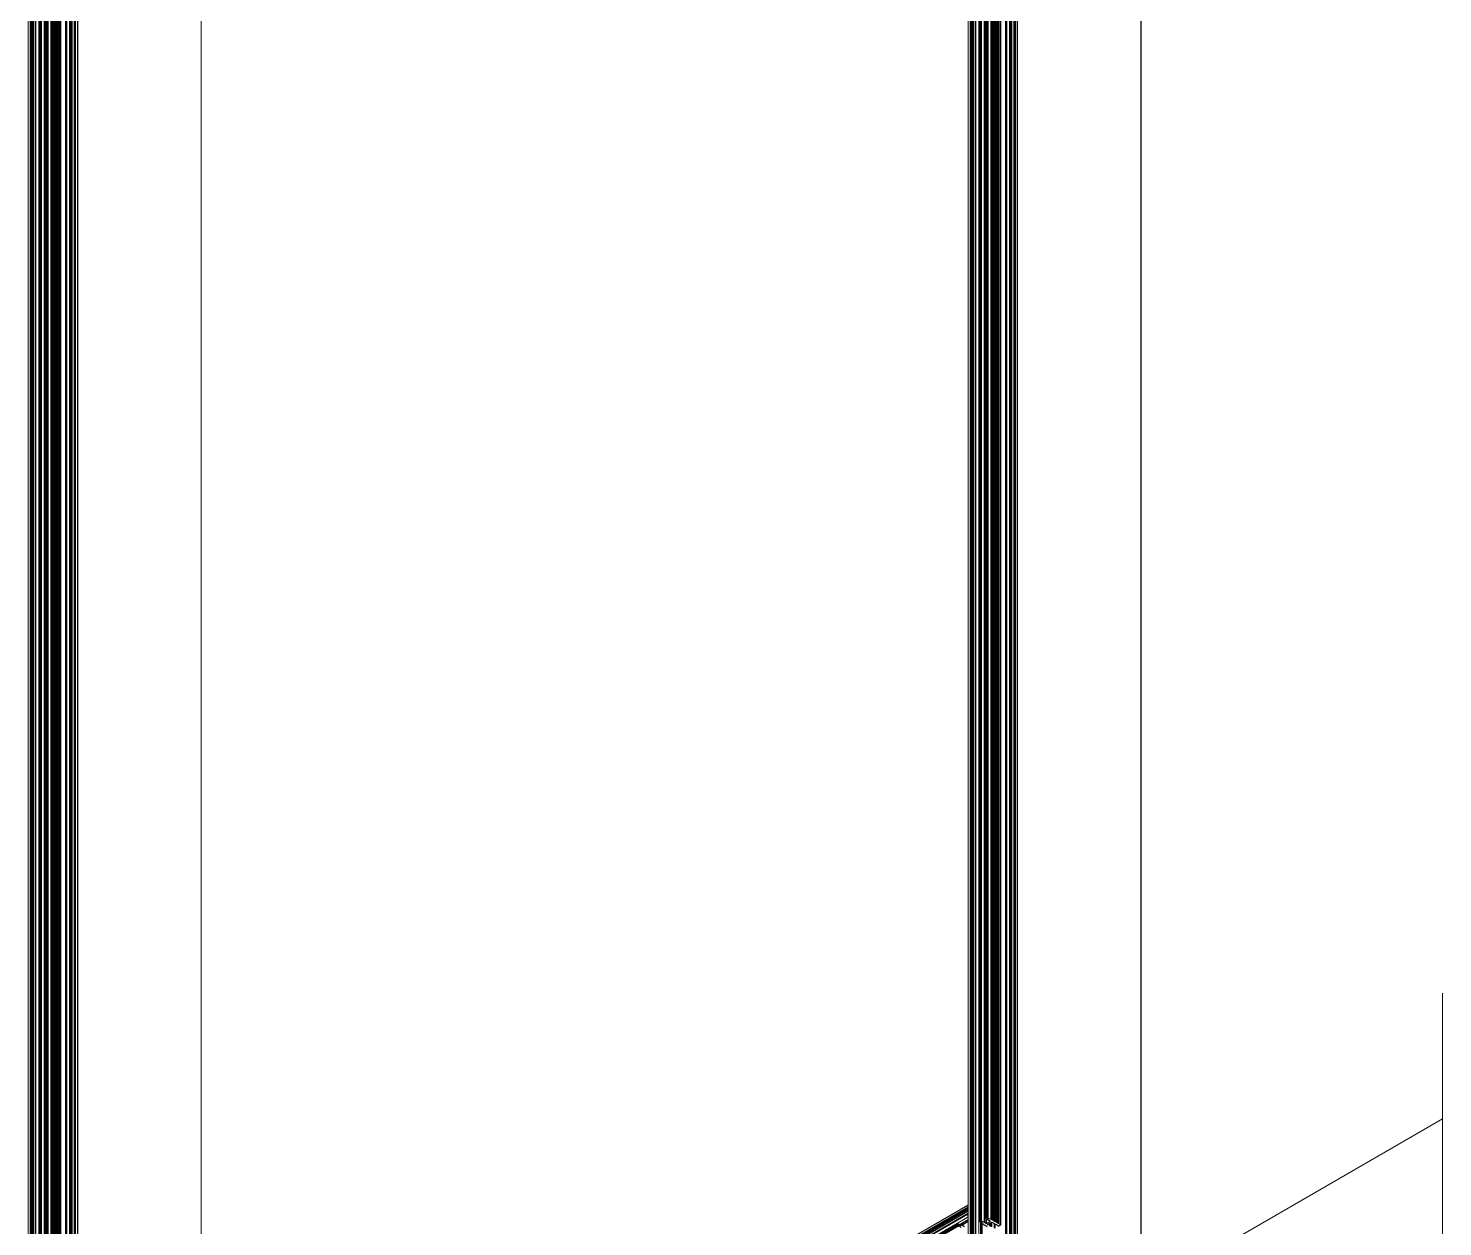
# Model space of a CAD drawing. Header units: millimetres. Extents: x 39 to 459, y 26 to 647.
# Drawn here: x 65.68 to 85.9, y 130.36 to 147.49 of the extents above; entities that cross this region are included whole.
import ezdxf

# ---------------------------------------------------------------- set-up
doc = ezdxf.new("R2010")
doc.units = ezdxf.units.MM

msp = doc.modelspace()

# ---------------------------------------------------------------- linework, layer by layer
at = {"color": 7, "linetype": 'Continuous', "lineweight": 15}
for p, q in [((79.276, 161.146), (79.276, 130.44)), ((79.277, 161.147), (79.277, 130.441)), ((79.29, 161.155), (79.29, 130.449)), ((79.293, 161.155), (79.293, 130.45)), ((79.304, 161.155), (79.304, 130.45)), ((79.307, 161.155), (79.307, 130.449)), ((79.362, 161.195), (79.362, 130.49)), ((79.363, 161.197), (79.363, 130.491)), ((79.376, 161.204), (79.376, 130.499)), ((79.382, 161.204), (79.382, 130.499)), ((79.39, 161.199), (79.39, 130.494)), ((79.391, 130.492), (79.391, 161.198)), ((79.4, 161.182), (79.4, 130.477)), ((79.403, 161.182), (79.403, 130.476)), ((79.441, 161.182), (79.441, 130.476)), ((79.447, 161.178), (79.447, 130.472)), ((79.453, 161.169), (79.453, 130.463)), ((79.464, 161.169), (79.464, 130.463)), ((79.47, 161.165), (79.47, 130.459)), ((79.476, 161.156), (79.476, 130.45)), ((79.486, 161.156), (79.486, 130.45)), ((79.492, 161.152), (79.492, 130.446)), ((79.498, 161.142), (79.498, 130.437)), ((79.509, 161.142), (79.509, 130.437)), ((79.515, 161.139), (79.515, 130.433)), ((79.656, 161.137), (79.656, 128.145)), ((79.663, 161.202), (79.663, 128.21)), ((79.669, 161.21), (79.669, 128.218)), ((79.708, 161.233), (79.708, 128.241)), ((79.709, 161.233), (79.709, 128.241)), ((79.719, 161.238), (79.719, 128.246)), ((79.728, 161.238), (79.728, 128.246)), ((79.737, 161.233), (79.737, 128.241)), ((79.738, 128.239), (79.738, 161.231)), ((79.742, 161.204), (79.742, 128.211)), ((79.771, 161.204), (79.771, 128.211)), ((79.782, 161.273), (79.782, 128.281)), ((79.784, 161.275), (79.784, 128.283)), ((79.793, 161.282), (79.793, 128.29)), ((79.793, 161.282), (79.793, 128.289)), ((79.819, 161.297), (79.819, 128.304)), ((79.824, 161.297), (79.824, 128.304)), ((79.217, 160.947), (79.217, 127.954)), ((79.218, 160.949), (79.218, 127.957)), ((79.227, 160.955), (79.227, 127.963)), ((79.227, 160.955), (79.227, 127.963)), ((79.267, 160.978), (79.267, 127.986)), ((79.343, 161.133), (79.343, 130.428)), ((79.352, 161.128), (79.352, 130.423)), ((79.521, 161.129), (79.521, 130.424)), ((79.532, 161.129), (79.532, 130.424)), ((79.538, 161.126), (79.538, 130.42)), ((79.544, 161.116), (79.544, 130.411)), ((79.554, 161.116), (79.554, 130.411)), ((79.56, 161.113), (79.56, 130.407)), ((79.561, 161.105), (79.561, 130.4)), ((79.578, 161.096), (79.578, 130.39)), ((79.584, 161.096), (79.584, 130.39)), ((79.648, 161.133), (79.648, 128.14)), ((79.116, 160.89), (79.116, 127.898)), ((79.117, 160.892), (79.117, 127.899)), ((79.143, 160.907), (79.143, 127.914)), ((79.143, 160.906), (79.143, 127.914)), ((79.154, 160.912), (79.154, 127.92)), ((79.162, 160.912), (79.162, 127.919)), ((79.171, 160.906), (79.171, 127.914)), ((79.172, 127.912), (79.172, 160.905)), ((79.188, 160.871), (79.188, 127.878)), ((79.194, 160.871), (79.194, 127.878)), ((81.588, 128.972), (81.588, 157.445)), ((66.234, 153.456), (66.234, 120.464)), ((66.303, 123.094), (66.303, 153.477)), ((66.347, 153.519), (66.347, 123.119)), ((65.841, 153.392), (65.841, 122.686)), ((65.842, 153.393), (65.842, 122.688)), ((65.855, 153.401), (65.855, 122.695)), ((65.858, 153.401), (65.858, 122.696)), ((65.869, 153.401), (65.869, 122.696)), ((65.872, 153.401), (65.872, 122.695)), ((65.908, 153.38), (65.908, 122.674)), ((65.917, 153.374), (65.917, 122.669)), ((65.927, 153.441), (65.927, 122.736)), ((65.928, 153.443), (65.928, 122.737)), ((65.941, 153.45), (65.941, 122.745)), ((65.947, 153.45), (65.947, 122.745)), ((65.955, 153.445), (65.955, 122.74)), ((65.956, 122.738), (65.956, 153.444)), ((65.965, 153.428), (65.965, 122.723)), ((65.968, 153.428), (65.968, 122.722)), ((66.006, 153.428), (66.006, 122.722)), ((66.012, 153.424), (66.012, 122.718)), ((66.018, 153.415), (66.018, 122.709)), ((66.029, 153.415), (66.029, 122.709)), ((66.035, 153.411), (66.035, 122.705)), ((66.041, 153.402), (66.041, 122.696)), ((66.051, 153.402), (66.051, 122.696)), ((66.057, 153.398), (66.057, 122.692)), ((66.063, 153.388), (66.063, 122.683)), ((66.074, 153.388), (66.074, 122.683)), ((66.08, 153.385), (66.08, 122.679)), ((66.086, 153.375), (66.086, 122.67)), ((66.097, 153.375), (66.097, 122.67)), ((66.103, 153.372), (66.103, 122.666)), ((66.109, 153.362), (66.109, 122.657)), ((66.119, 153.362), (66.119, 122.657)), ((66.125, 153.359), (66.125, 122.653)), ((66.126, 153.352), (66.126, 122.646)), ((66.143, 153.342), (66.143, 122.636)), ((66.149, 153.342), (66.149, 122.636)), ((66.212, 153.379), (66.212, 120.386)), ((66.221, 153.383), (66.221, 120.391)), ((66.228, 153.448), (66.228, 120.456)), ((66.307, 153.45), (66.307, 123.096)), ((66.336, 153.45), (66.336, 123.113)), ((65.682, 153.138), (65.682, 120.145)), ((65.708, 153.153), (65.708, 120.16)), ((65.708, 153.152), (65.708, 120.16)), ((65.719, 153.158), (65.719, 120.166)), ((65.727, 153.158), (65.727, 120.165)), ((65.736, 153.152), (65.736, 120.16)), ((65.737, 120.159), (65.737, 153.151)), ((65.753, 153.117), (65.753, 120.124)), ((65.759, 153.117), (65.759, 120.124)), ((65.782, 153.193), (65.782, 120.2)), ((65.783, 153.195), (65.783, 120.203)), ((65.792, 153.201), (65.792, 120.209)), ((65.792, 153.201), (65.792, 120.209)), ((65.832, 153.224), (65.832, 120.232)), ((68.153, 124.346), (68.153, 149.691)), ((85.899, 133.697), (85.899, 103.971)), ((85.899, 131.903), (81.588, 129.415)), ((79.114, 130.671), (66.386, 123.325)), ((79.114, 130.642), (66.386, 123.296)), ((79.114, 130.641), (66.386, 123.296)), ((79.115, 130.673), (66.387, 123.327)), ((79.115, 130.629), (66.387, 123.283)), ((66.403, 123.271), (79.116, 130.609)), ((79.114, 130.671), (79.114, 130.642)), ((79.114, 130.641), (79.115, 130.629)), ((78.973, 130.405), (66.245, 123.059)), ((78.974, 130.407), (66.246, 123.061)), ((79.114, 130.544), (66.386, 123.198)), ((79.114, 130.544), (66.386, 123.198)), ((79.114, 130.498), (66.386, 123.152)), ((79.115, 130.555), (66.387, 123.209)), ((79.116, 130.557), (66.389, 123.212)), ((78.973, 130.405), (78.973, 130.39)), ((78.984, 130.402), (78.976, 130.406)), ((78.99, 130.387), (79.116, 130.46)), ((79.115, 130.555), (79.114, 130.544)), ((79.114, 130.544), (79.114, 130.498)), ((79.29, 130.449), (79.277, 130.441)), ((79.277, 130.438), (79.285, 130.433)), ((79.291, 130.433), (79.295, 130.436)), ((79.304, 130.45), (79.293, 130.45)), ((79.301, 127.982), (79.301, 130.436)), ((79.301, 130.436), (79.315, 130.428)), ((79.343, 130.428), (79.307, 130.449)), ((79.316, 130.426), (79.316, 130.404)), ((79.341, 130.421), (79.343, 130.428)), ((79.352, 130.423), (79.341, 130.421)), ((79.369, 130.413), (79.352, 130.423)), ((79.362, 130.49), (79.362, 130.483)), ((79.376, 130.499), (79.363, 130.491)), ((79.363, 130.481), (79.412, 130.453)), ((79.366, 130.406), (79.369, 130.413)), ((79.378, 130.408), (79.366, 130.406)), ((79.369, 130.478), (79.369, 130.413)), ((79.378, 130.473), (79.378, 130.408)), ((79.434, 130.441), (79.378, 130.408)), ((79.39, 130.494), (79.382, 130.499)), ((79.386, 130.488), (79.39, 130.49)), ((79.4, 130.477), (79.386, 130.485)), ((79.451, 130.431), (79.394, 130.398)), ((79.441, 130.476), (79.403, 130.476)), ((79.403, 130.404), (79.403, 130.393)), ((79.412, 130.453), (79.424, 130.455)), ((79.42, 130.413), (79.42, 130.384)), ((79.424, 130.455), (79.422, 130.448)), ((79.422, 130.454), (79.422, 130.448)), ((79.422, 130.448), (79.434, 130.441)), ((79.429, 130.418), (79.429, 130.378)), ((79.445, 130.428), (79.445, 130.369)), ((79.447, 130.466), (79.447, 130.472)), ((79.463, 130.424), (79.451, 130.431)), ((79.464, 130.463), (79.453, 130.463)), ((79.454, 130.429), (79.454, 130.364)), ((79.475, 130.425), (79.463, 130.424)), ((79.47, 130.453), (79.47, 130.459)), ((79.472, 130.418), (79.475, 130.425)), ((79.472, 130.425), (79.472, 130.418)), ((79.489, 130.409), (79.472, 130.418)), ((79.486, 130.45), (79.476, 130.45)), ((79.5, 130.41), (79.489, 130.409)), ((79.492, 130.44), (79.492, 130.446)), ((79.509, 130.437), (79.498, 130.437)), ((79.498, 130.404), (79.5, 130.41)), ((79.498, 130.41), (79.498, 130.404)), ((79.514, 130.394), (79.498, 130.404)), ((79.515, 130.427), (79.515, 130.433)), ((79.532, 130.424), (79.521, 130.424)), ((79.538, 130.414), (79.538, 130.42)), ((79.554, 130.411), (79.544, 130.411)), ((79.56, 130.401), (79.56, 130.407)), ((78.973, 130.39), (66.245, 123.044)), ((78.974, 130.387), (66.246, 123.041)), ((78.979, 130.378), (66.251, 123.032)), ((78.981, 130.375), (66.253, 123.03)), ((78.974, 130.387), (78.979, 130.378)), ((78.981, 130.375), (79.018, 130.354)), ((78.987, 130.392), (78.987, 130.397)), ((79.004, 130.379), (78.99, 130.387)), ((79.025, 130.39), (79.006, 130.379)), ((79.025, 130.39), (79.006, 130.378)), ((79.037, 130.377), (79.031, 130.386)), ((79.048, 130.377), (79.042, 130.373)), ((79.048, 130.377), (79.043, 130.373)), ((79.059, 130.364), (79.054, 130.373)), ((79.322, 130.4), (79.333, 130.4)), ((79.339, 130.397), (79.339, 130.391)), ((79.345, 130.387), (79.356, 130.387)), ((79.362, 130.384), (79.362, 130.378)), ((79.368, 130.374), (79.378, 130.374)), ((79.384, 130.371), (79.384, 130.365)), ((79.394, 130.398), (79.392, 130.392)), ((79.392, 130.392), (79.403, 130.393)), ((79.403, 130.393), (79.42, 130.384)), ((79.42, 130.384), (79.417, 130.377)), ((79.417, 130.377), (79.429, 130.378)), ((79.429, 130.378), (79.445, 130.369)), ((79.445, 130.369), (79.442, 130.362)), ((79.526, 130.396), (79.514, 130.394)), ((79.523, 130.389), (79.526, 130.396)), ((79.523, 130.395), (79.523, 130.389)), ((79.546, 130.376), (79.523, 130.389)), ((79.546, 130.368), (79.584, 130.39)), ((79.578, 130.39), (79.561, 130.4))]:
    msp.add_line(p, q, dxfattribs=at)
at = {"color": 8, "linetype": 'Continuous', "lineweight": 15}
for p, q in [((81.586, 157.446), (81.586, 128.972)), ((66.273, 153.479), (66.273, 123.077)), ((66.274, 153.479), (66.274, 123.077)), ((66.284, 153.484), (66.284, 123.083)), ((66.293, 153.484), (66.293, 123.088)), ((66.302, 153.479), (66.302, 123.093)), ((66.349, 153.521), (66.349, 123.12)), ((66.358, 153.528), (66.358, 123.126)), ((66.358, 153.528), (66.358, 123.125)), ((66.384, 153.543), (66.384, 123.14)), ((66.389, 153.543), (66.389, 123.328)), ((68.151, 149.692), (68.151, 124.345)), ((79.116, 130.62), (66.392, 123.277)), ((79.116, 130.61), (66.401, 123.271)), ((79.116, 130.59), (66.44, 123.275)), ((79.116, 130.584), (66.443, 123.27)), ((79.116, 130.466), (78.987, 130.392)), ((79.116, 130.461), (78.989, 130.388)), ((79.116, 130.445), (79.003, 130.38)), ((79.116, 130.439), (79.029, 130.388)), ((79.295, 130.436), (79.295, 127.986)), ((79.3, 130.436), (79.3, 127.983)), ((79.314, 130.428), (79.314, 127.951)), ((79.386, 130.488), (79.386, 130.485)), ((79.489, 130.409), (79.489, 130.344)), ((79.319, 130.401), (79.319, 127.951)), ((79.503, 130.401), (79.503, 130.344)), ((79.546, 130.376), (79.546, 130.368))]:
    msp.add_line(p, q, dxfattribs=at)
at = {"color": 7, "linetype": 'Continuous', "lineweight": 15, "flags": 128}
for points in [[(79.316, 130.404), (79.316, 130.403), (79.317, 130.403), (79.317, 130.402), (79.318, 130.401), (79.319, 130.401), (79.32, 130.401), (79.321, 130.4), (79.322, 130.4)], [(79.447, 130.472), (79.447, 130.473), (79.447, 130.474), (79.446, 130.474), (79.445, 130.475), (79.444, 130.475), (79.443, 130.476), (79.442, 130.476), (79.441, 130.476)], [(79.453, 130.463), (79.452, 130.463), (79.451, 130.463), (79.45, 130.463), (79.449, 130.464), (79.448, 130.464), (79.448, 130.465), (79.447, 130.466), (79.447, 130.466)], [(79.47, 130.459), (79.47, 130.46), (79.469, 130.461), (79.469, 130.461), (79.468, 130.462), (79.467, 130.462), (79.466, 130.463), (79.465, 130.463), (79.464, 130.463)], [(79.476, 130.45), (79.475, 130.45), (79.473, 130.45), (79.472, 130.45), (79.472, 130.451), (79.471, 130.451), (79.47, 130.452), (79.47, 130.453), (79.47, 130.453)], [(79.492, 130.446), (79.492, 130.447), (79.492, 130.448), (79.491, 130.448), (79.491, 130.449), (79.49, 130.449), (79.489, 130.45), (79.488, 130.45), (79.486, 130.45)], [(79.498, 130.437), (79.497, 130.437), (79.496, 130.437), (79.495, 130.437), (79.494, 130.438), (79.493, 130.438), (79.493, 130.439), (79.493, 130.44), (79.492, 130.44)], [(79.515, 130.433), (79.515, 130.434), (79.515, 130.435), (79.514, 130.435), (79.513, 130.436), (79.512, 130.436), (79.511, 130.436), (79.51, 130.437), (79.509, 130.437)], [(79.521, 130.424), (79.52, 130.424), (79.519, 130.424), (79.518, 130.424), (79.517, 130.425), (79.516, 130.425), (79.515, 130.426), (79.515, 130.426), (79.515, 130.427)], [(79.538, 130.42), (79.538, 130.421), (79.537, 130.422), (79.537, 130.422), (79.536, 130.423), (79.535, 130.423), (79.534, 130.423), (79.533, 130.424), (79.532, 130.424)], [(79.544, 130.411), (79.542, 130.411), (79.541, 130.411), (79.54, 130.411), (79.539, 130.412), (79.539, 130.412), (79.538, 130.413), (79.538, 130.413), (79.538, 130.414)], [(79.56, 130.407), (79.56, 130.408), (79.56, 130.408), (79.559, 130.409), (79.559, 130.41), (79.558, 130.41), (79.557, 130.41), (79.555, 130.411), (79.554, 130.411)], [(79.031, 130.386), (79.031, 130.387), (79.03, 130.388), (79.029, 130.389), (79.028, 130.389), (79.027, 130.39), (79.027, 130.39), (79.026, 130.39), (79.025, 130.39)], [(79.043, 130.373), (79.042, 130.373), (79.041, 130.373), (79.04, 130.373), (79.04, 130.374), (79.039, 130.374), (79.038, 130.375), (79.037, 130.376), (79.037, 130.377)], [(79.054, 130.373), (79.053, 130.374), (79.052, 130.375), (79.052, 130.376), (79.051, 130.376), (79.05, 130.377), (79.049, 130.377), (79.048, 130.377), (79.048, 130.377)], [(79.065, 130.36), (79.064, 130.36), (79.064, 130.36), (79.063, 130.36), (79.062, 130.361), (79.061, 130.361), (79.061, 130.362), (79.06, 130.363), (79.059, 130.364)], [(79.333, 130.4), (79.334, 130.4), (79.335, 130.4), (79.336, 130.4), (79.337, 130.399), (79.338, 130.399), (79.339, 130.398), (79.339, 130.398), (79.339, 130.397)], [(79.339, 130.391), (79.339, 130.39), (79.339, 130.39), (79.34, 130.389), (79.341, 130.388), (79.342, 130.388), (79.343, 130.388), (79.344, 130.387), (79.345, 130.387)], [(79.356, 130.387), (79.357, 130.387), (79.358, 130.387), (79.359, 130.387), (79.36, 130.386), (79.361, 130.386), (79.361, 130.385), (79.361, 130.385), (79.362, 130.384)], [(79.362, 130.378), (79.362, 130.377), (79.362, 130.376), (79.363, 130.376), (79.363, 130.375), (79.364, 130.375), (79.365, 130.375), (79.366, 130.374), (79.368, 130.374)], [(79.378, 130.374), (79.379, 130.374), (79.381, 130.374), (79.382, 130.374), (79.382, 130.373), (79.383, 130.373), (79.384, 130.372), (79.384, 130.372), (79.384, 130.371)], [(79.384, 130.365), (79.384, 130.364), (79.385, 130.363), (79.385, 130.363), (79.386, 130.362), (79.387, 130.362), (79.388, 130.362), (79.389, 130.361), (79.39, 130.361)]]:
    msp.add_lwpolyline(points, dxfattribs=at)
at = {"color": 7, "linetype": 'Continuous', "lineweight": 15}
for centre, radius, start, end in [((85.901, 133.697), 0.00202, 114.4532, 174.1391), ((79.116, 130.671), 0.00173, 91.47, 189.7058), ((79.119, 130.642), 0.00489, 180.6139, 184.0294), ((79.124, 130.63), 0.00854, 185.0825, 205.0282), ((78.975, 130.405), 0.00175, 50.8438, 189.1915), ((79.119, 130.544), 0.0043, 175.7131, 179.4158), ((79.14, 130.499), 0.026, 181.1676, 200.583), ((79.118, 130.555), 0.00314, 139.0227, 178.3166), ((79.278, 130.44), 0.00175, 110.8089, 249.2207), ((79.288, 130.439), 0.00615, 242.6228, 297.3674), ((79.292, 130.444), 0.00577, 88.8269, 118.0346), ((79.298, 130.43), 0.00614, 62.5981, 117.4117), ((79.304, 130.444), 0.00576, 61.9434, 91.1533), ((79.314, 130.426), 0.00201, 5.5961, 65.7106), ((79.364, 130.489), 0.00201, 114.3262, 174.4223), ((79.364, 130.483), 0.00201, 185.7204, 245.5863), ((79.379, 130.493), 0.00615, 62.6163, 117.3738), ((79.387, 130.486), 0.00175, 110.7204, 249.2204), ((79.39, 130.492), 0.00175, 290.7962, 69.2334), ((79.403, 130.482), 0.00578, 241.9946, 271.1285), ((78.979, 130.39), 0.00576, 181.9361, 211.1796), ((78.984, 130.38), 0.00578, 208.8565, 238.0098), ((78.981, 130.396), 0.00615, 2.6183, 57.3817), ((78.993, 130.392), 0.00614, 182.574, 237.4063), ((79.005, 130.38), 0.00201, 234.4277, 294.2626), ((79.544, 130.372), 0.00437, 290.797, 69.2267), ((79.562, 130.402), 0.00201, 185.6902, 245.6717), ((79.581, 130.396), 0.00615, 242.6163, 297.3738)]:
    msp.add_arc(centre, radius, start, end, dxfattribs=at)

doc.saveas('drawing.dxf')
